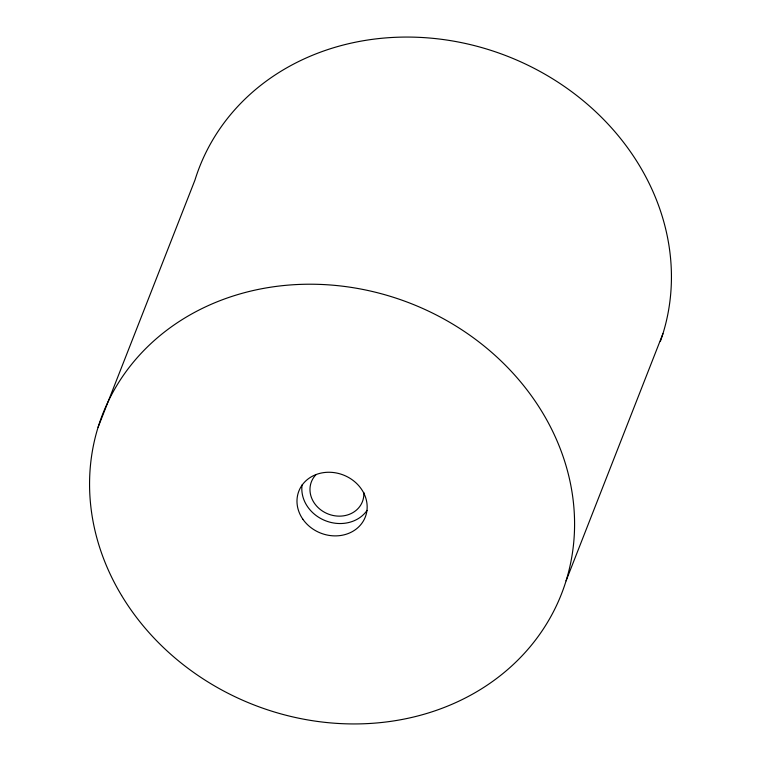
<?xml version="1.0" encoding="UTF-8"?>
<svg xmlns="http://www.w3.org/2000/svg" width="761" height="761" viewBox="0 0 761 761"><rect width="100%" height="100%" fill="white"/><g stroke="black" fill="none" stroke-linecap="round" stroke-linejoin="round"><path stroke-width="1.14" d="M98.074 427.311L194.93 180.157A246.393 215.496 21.4 0 1 497.019 52.395A246.393 215.496 21.4 0 1 660.348 341.451M566.07 580.843L662.926 333.689M363.806 492.434A27.377 23.943 21.4 0 1 328.714 514.217A27.377 23.943 21.4 0 1 315.967 474.693M367.087 510.393A35.662 31.191 21.4 0 1 325.518 520.752A35.662 31.191 21.4 0 1 302.088 484.89M121.589 595.473A246.393 215.496 21.4 0 0 541.623 631.554A246.393 215.496 21.4 0 0 333.004 285.204A246.393 215.496 21.4 0 0 121.589 595.473M302.821 519.173A35.662 31.191 21.4 0 0 363.492 520.781A35.662 31.191 21.4 0 0 329.903 472.267A35.662 31.191 21.4 0 0 302.821 519.173"/></g></svg>
